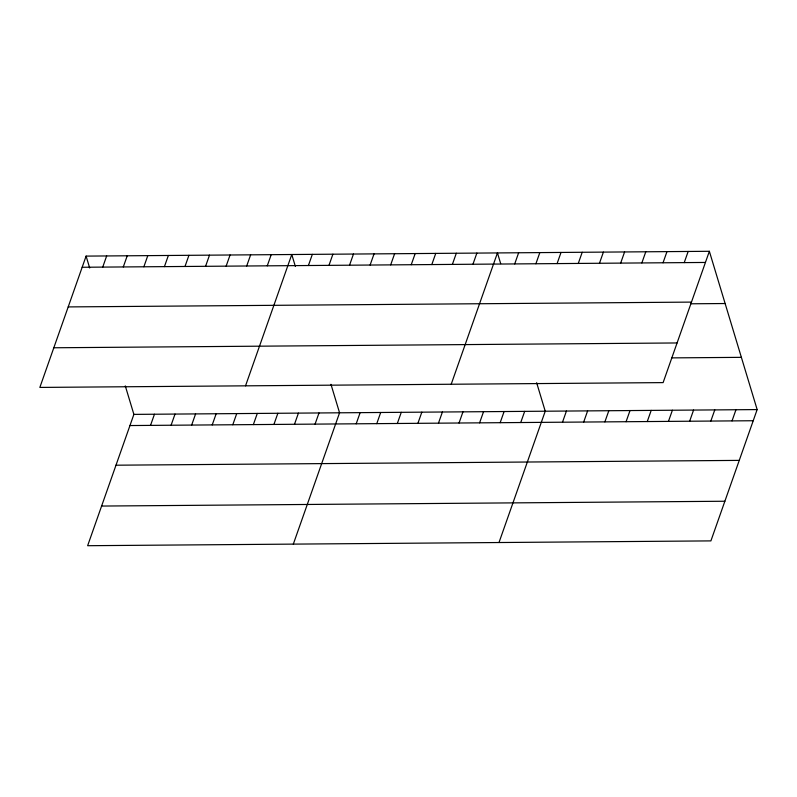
<?xml version="1.0" encoding="UTF-8"?>
<svg xmlns="http://www.w3.org/2000/svg" width="797" height="797" viewBox="0 0 797 797"><rect width="100%" height="100%" fill="white"/><g stroke="black" fill="none" stroke-linecap="round" stroke-linejoin="round"><path stroke-width="1.2" d="M86.096 256.106L39.85 387.422L663.114 382.61L709.36 251.294L86.096 256.106L89.682 267.981M102.733 267.105L106.659 255.947M123.296 266.945L127.231 255.787M143.868 266.786L147.794 255.628M164.431 266.626L168.366 255.468M185.004 266.467L188.929 255.309M125.288 385.897L133.886 414.39L87.64 545.706L710.904 540.894L757.15 409.578L709.36 251.294M205.566 266.308L209.501 255.15M150.523 425.389L154.459 414.231M226.139 266.148L230.064 254.99M171.096 425.229L175.021 414.071M246.701 265.989L250.637 254.831M191.659 425.07L195.594 413.912M267.274 265.829L271.199 254.681M212.231 424.911L216.156 413.753M245.526 385.838L291.772 254.522L295.358 266.387M232.794 424.751L236.729 413.593M308.409 265.521L312.334 254.363M253.366 424.592L257.292 413.434M328.972 265.361L332.907 254.203M273.929 424.432L277.864 413.274M349.544 265.202L353.469 254.044M294.501 424.273L298.427 413.125M370.107 265.042L374.042 253.884M315.064 424.124L318.999 412.966M390.679 264.883L394.605 253.725M293.316 544.122L339.562 412.806L330.964 384.313M411.242 264.724L415.177 253.566M356.199 423.805L360.134 412.647M431.815 264.564L435.74 253.406M376.772 423.645L380.697 412.487M452.387 264.405L456.312 253.247M397.334 423.486L401.27 412.328M472.95 264.245L476.875 253.087M417.907 423.327L421.832 412.169M451.202 384.244L497.448 252.928L500.675 263.618M438.47 423.167L442.405 412.009M514.713 263.927L518.638 252.769M459.042 423.008L462.967 411.85M479.605 422.848L483.54 411.69M535.903 263.757L539.828 252.599M500.177 422.689L504.102 411.531M557.093 263.598L561.018 252.44M520.74 422.53L524.675 411.372M578.283 263.428L582.208 252.27M499.002 542.528L545.238 411.212L536.64 382.719M599.474 263.269L603.399 252.111M562.503 422.211L566.428 411.053M620.664 263.11L624.589 251.952M583.693 422.041L587.618 410.883M641.854 262.94L645.779 251.782M604.883 421.882L608.818 410.724M663.044 262.781L666.969 251.623M626.073 421.713L630.009 410.565M684.234 262.612L688.17 251.453M647.264 421.553L651.199 410.395M668.454 421.394L672.389 410.236M689.644 421.224L693.579 410.066M710.834 421.065L714.77 409.907M732.035 420.896L735.96 409.738M82.161 267.264L705.425 262.452M68.203 306.915L691.467 302.103M690.989 303.787L725.131 303.527M53.817 347.771L677.071 342.959M671.921 357.883L741.379 357.345M133.886 414.39L757.15 409.578M129.961 425.548L753.225 420.736M115.993 465.199L739.257 460.387M101.608 506.055L724.871 501.243"/></g></svg>
